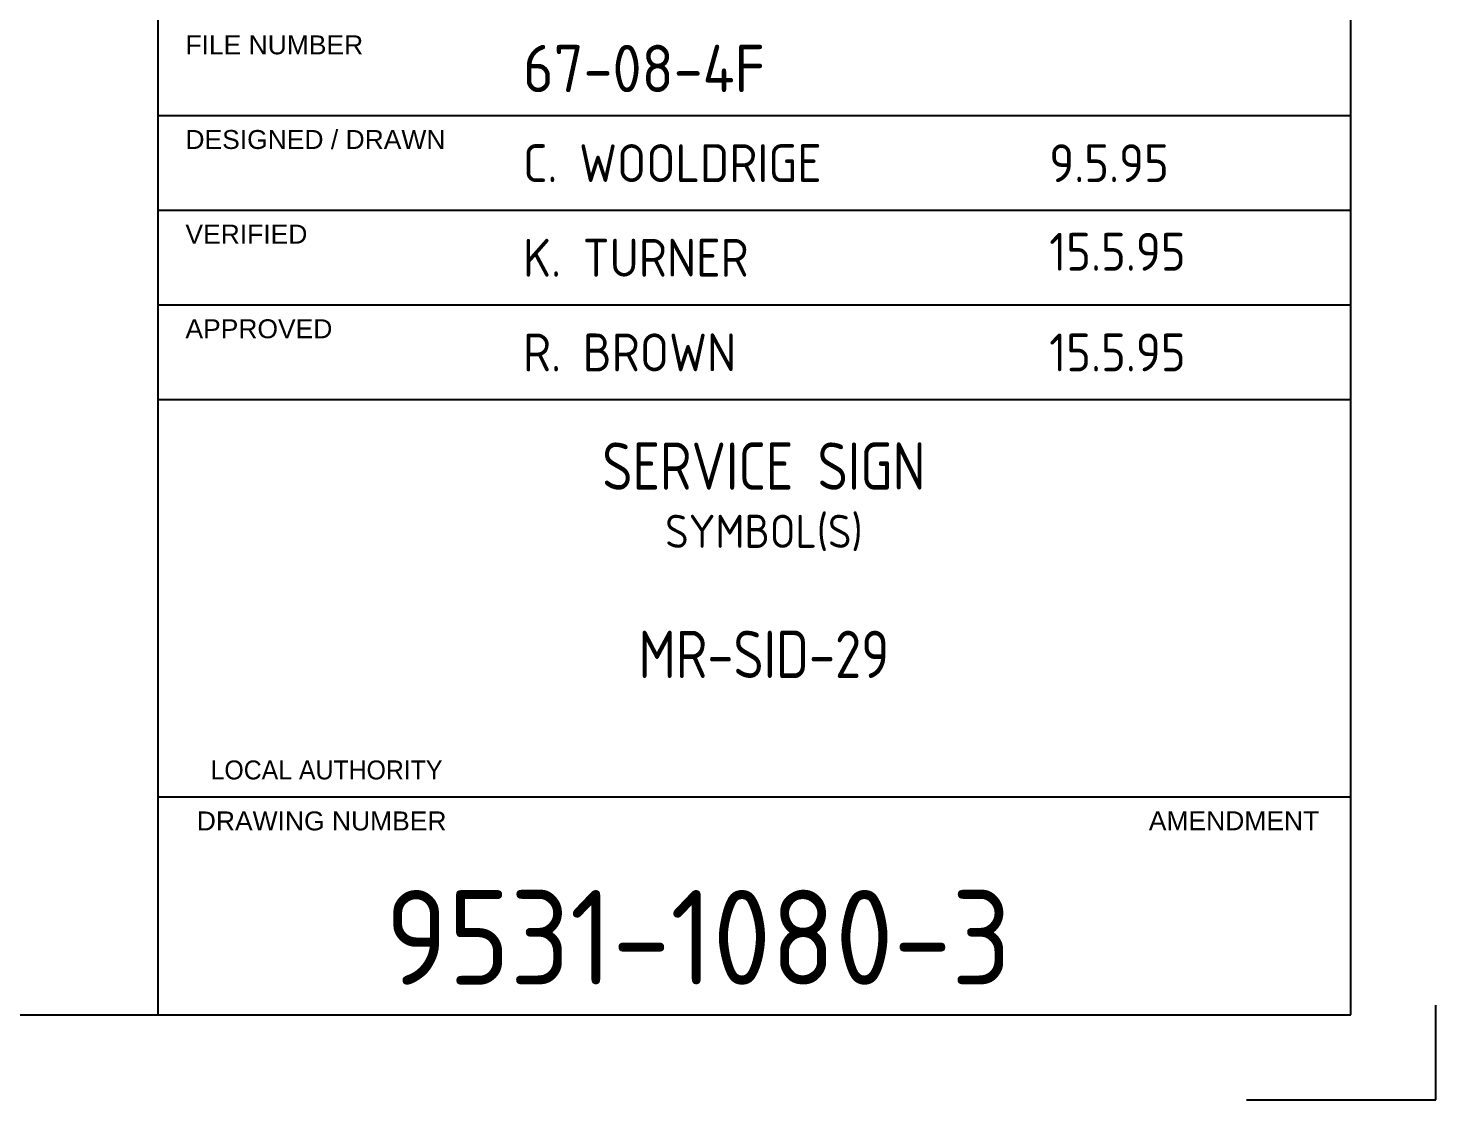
# Model space of a CAD drawing. Extents: x 0 to 420, y 0 to 297.
# Drawn here: x 345.6 to 420, y 0 to 56.6 of the extents above; entities that cross this region are included whole.
import ezdxf
from ezdxf.enums import TextEntityAlignment as Align

# ---------------------------------------------------------------- set-up
doc = ezdxf.new("R2010")
doc.units = 0
doc.header["$LTSCALE"] = 12
doc.header["$MEASUREMENT"] = 0
for name, color, linetype in [('L25', 1, 'CONTINUOUS'), ('L50', 7, 'CONTINUOUS'), ('T35', 3, 'CONTINUOUS'), ('TBLK18', 4, 'CONTINUOUS'), ('TBLK25', 1, 'CONTINUOUS'), ('TBLK35', 3, 'CONTINUOUS'), ('TBLK50', 7, 'CONTINUOUS')]:
    doc.layers.add(name, color=color, linetype=linetype)
doc.styles.add('HELVL', font='helvl.shx')
doc.styles.add('ISO', font='isocp2.shx')

# ---------------------------------------------------------------- blocks, each defined once
blk = doc.blocks.new('A3BBLK')
at = {"layer": 'TBLK25'}
for p, q in [((420, 0), (420, 5)), ((410, 0), (420, 0))]:
    blk.add_line(p, q, dxfattribs=at)
at = {"layer": 'TBLK50'}
for p, q in [((352.5, 4.5), (352.5, 292.5)), ((415.5, 4.5), (415.5, 292.5)), ((13, 4.5), (415.5, 4.5))]:
    blk.add_line(p, q, dxfattribs=at)

msp = doc.modelspace()

# ---------------------------------------------------------------- linework, layer by layer
at = {"layer": 'TBLK35'}
for p, q in [((352.5, 52), (415.5, 52)), ((352.5, 47), (415.5, 47)), ((352.5, 42), (415.5, 42)), ((352.5, 37), (415.5, 37)), ((352.5, 16), (415.5, 16))]:
    msp.add_line(p, q, dxfattribs=at)

# ---------------------------------------------------------------- block references
at = {"layer": 'L25'}
msp.add_blockref('A3BBLK', (0, 0), dxfattribs=at)

# ---------------------------------------------------------------- texts
at = {"layer": 'L50', "style": 'ISO'}
msp.add_attdef('9531-1080-3', (364.51, 6.085), '', height=5, dxfattribs=at)
at = {"layer": 'T35', "style": 'ISO', "width": 0.9}
for tag, p in [('SERVICE SIGN', (384.5, 32.231)), ('MR-SID-29', (384.5, 22.288))]:
    msp.add_attdef(tag, text='', height=2.5, dxfattribs=at).set_placement(p, align=Align.CENTER)
at = {"layer": 'TBLK18', "style": 'HELVL'}
for s, p in [('FILE NUMBER', (353.94, 55.236)), ('DESIGNED / DRAWN', (353.94, 50.236)), ('VERIFIED', (353.94, 45.236)), ('APPROVED', (353.94, 40.236)), ('DRAWING NUMBER', (354.541, 14.236)), ('AMENDMENT', (404.837, 14.243))]:
    msp.add_text(s, height=1, dxfattribs=at).set_placement(p)
at = {"layer": 'TBLK18', "style": 'HELVL', "width": 0.847016}
msp.add_text('LOCAL AUTHORITY', height=1, dxfattribs=at).set_placement((355.27, 16.928), (367.518, 16.928), align=Align.FIT)
at = {"layer": 'TBLK25', "style": 'ISO'}
for tag, p, height in [('67-08-4F', (371.773, 53.237), 2.5), ('C. WOOLDRIGE   ', (371.773, 48.487), 2), ('9.5.95 ', (399.575, 48.487), 2), ('K. TURNER     ', (371.773, 43.487), 2), ('15.5.95', (399.575, 43.805), 2), ('R. BROWN      ', (371.773, 38.487), 2), ('15.5.95 ', (399.575, 38.487), 2)]:
    msp.add_attdef(tag, p, '', height=height, dxfattribs=at)
msp.add_attdef('SYMBOL(S)', text='', height=1.75, dxfattribs=at).set_placement((384.5, 29.162), align=Align.CENTER)

doc.saveas('drawing.dxf')
